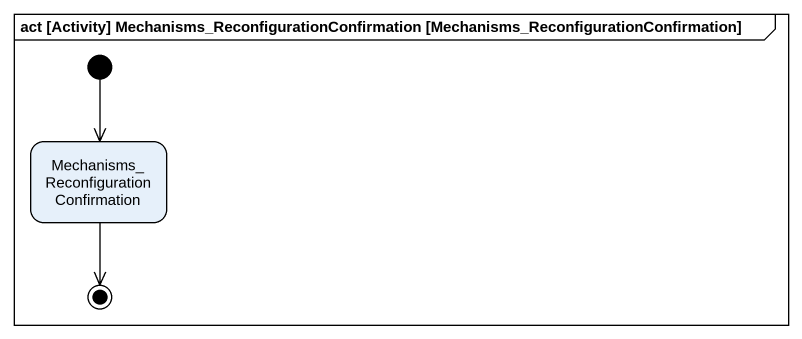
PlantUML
@startuml
mainframe act [Activity] Mechanisms_ReconfigurationConfirmation [Mechanisms_ReconfigurationConfirmation]
hide empty description
state "Mechanisms_ReconfigurationConfirmation" as Mechanisms
[*] --> Mechanisms
Mechanisms --> [*]
@enduml
